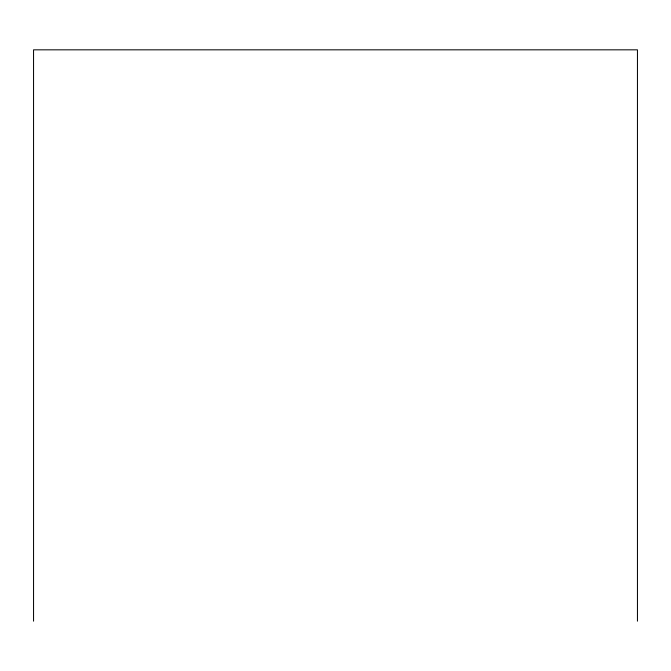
<?xml version="1.0" encoding="UTF-8"?>
<svg xmlns="http://www.w3.org/2000/svg" width="671" height="671" viewBox="0 0 671 671"><rect width="100%" height="100%" fill="white"/><g stroke="black" fill="none" stroke-linecap="round" stroke-linejoin="round"><path stroke-width="1.01" d="M637.45 621.17L637.45 49.83L33.55 49.83L33.55 621.17"/></g></svg>
